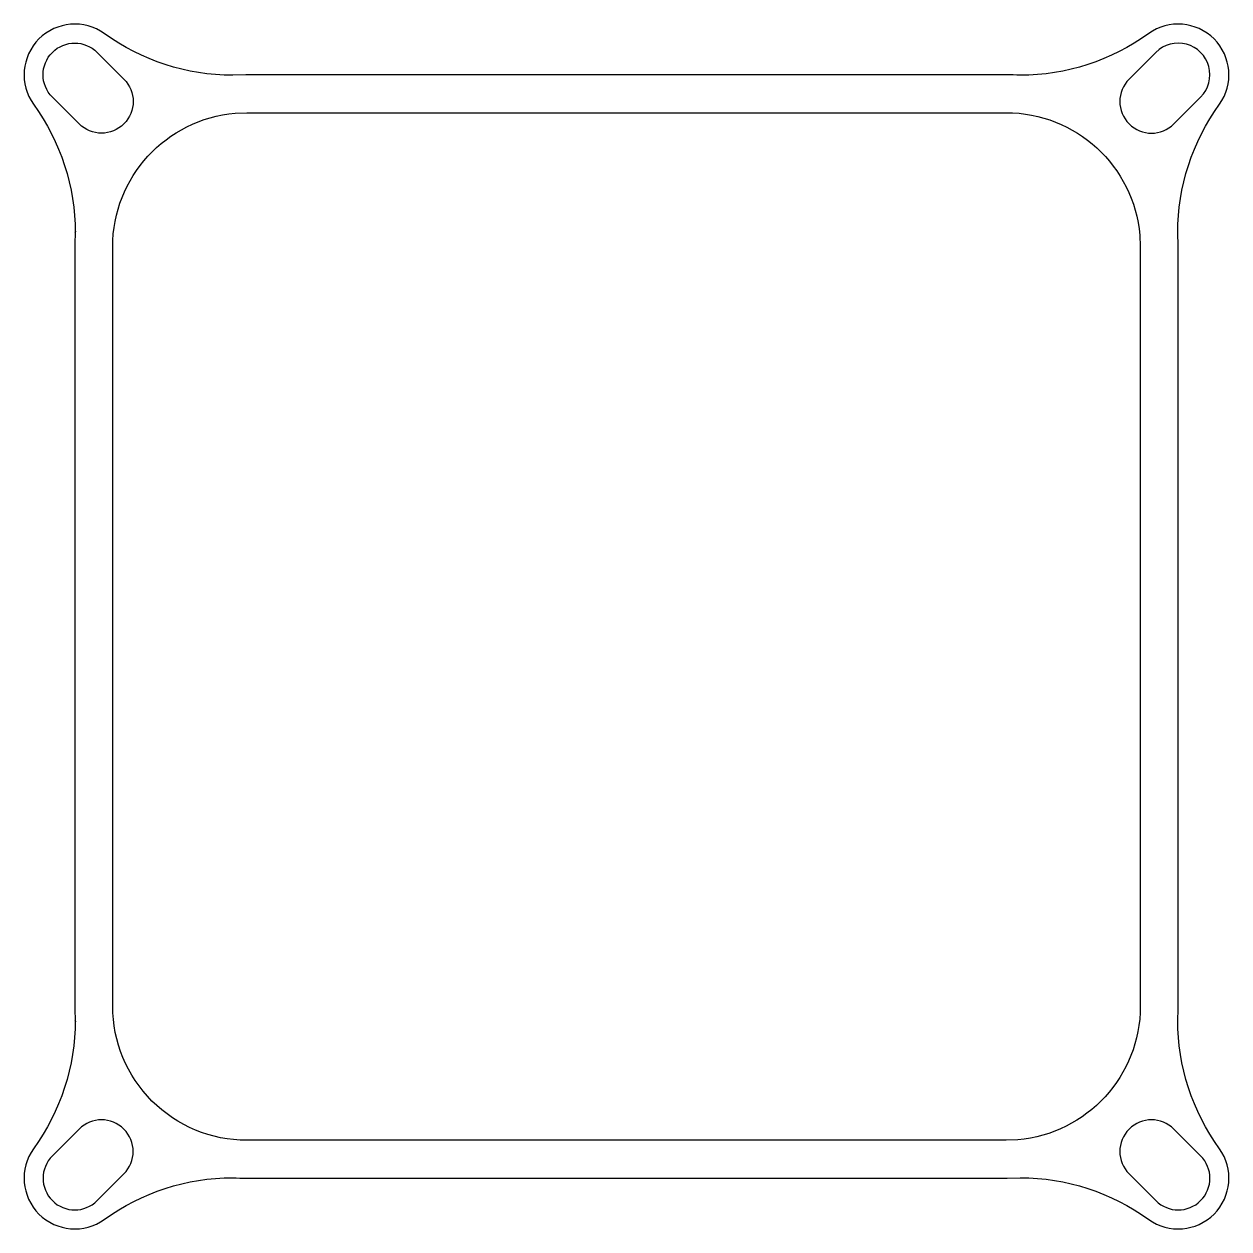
# Model space of a CAD drawing. Header units: millimetres. Extents: x -81.1 to 14.1, y -83.1 to 12.1.
import ezdxf

# ---------------------------------------------------------------- set-up
doc = ezdxf.new("R2010")
doc.units = ezdxf.units.MM
doc.layers.get('0').update_dxf_attribs({"linetype": 'CONTINUOUS'})

msp = doc.modelspace()

# ---------------------------------------------------------------- linework, layer by layer
for points in [[(-3.525, 8.076), (-63.604, 8.076), (-64.626, 8.031, 0.000211), (-64.638, 8.03, -0.156563), (-74.788, 11.321, 0.850474), (-80.371, 5.738, -0.156724), (-77.081, -4.423, -0.002376), (-77.069, -4.294, 0.022652), (-77.125, -5.524), (-77.125, -65.524, 0.022636), (-77.069, -66.754, -0.00236), (-77.081, -66.626, -0.156724), (-80.371, -76.787, 0.850474), (-74.788, -82.37, -0.156554), (-64.638, -79.079, 0.020489), (-63.525, -79.124), (-3.446, -79.124), (-2.424, -79.08, 0.000224), (-2.412, -79.079, -0.156548), (7.737, -82.37, 0.850474), (13.321, -76.787, -0.156716), (10.03, -66.626, 0.020277), (10.075, -65.524), (10.075, -5.446), (10.03, -4.423, -0.156724), (13.321, 5.738, 0.850474), (7.737, 11.321, -0.156549), (-2.412, 8.03, 0.020488)], [(-76.772, 4.186), (-78.893, 6.308, -1), (-75.358, 9.843), (-73.236, 7.722, -1)], [(6.186, 7.722, 1), (9.721, 4.186), (11.843, 6.308, 1), (8.307, 9.843)], [(-74.125, -65.524), (-74.125, -5.524, -0.389239), (-64.436, 5.036), (-63.538, 5.076), (-56.976, 5.076), (-10.075, 5.076), (-3.525, 5.076, -0.389239), (7.036, -4.614), (7.075, -5.511), (7.075, -65.524, -0.38924), (-2.614, -76.085), (-3.512, -76.124), (-63.525, -76.124, -0.414214)], [(-73.236, -78.771, 1), (-76.772, -75.235), (-78.893, -77.357, 1), (-75.358, -80.892)], [(9.721, -75.235, 1), (6.186, -78.771), (8.307, -80.892, 1), (11.843, -77.357)]]:
    msp.add_lwpolyline(points, format="xyb", close=True)

doc.saveas('drawing.dxf')
